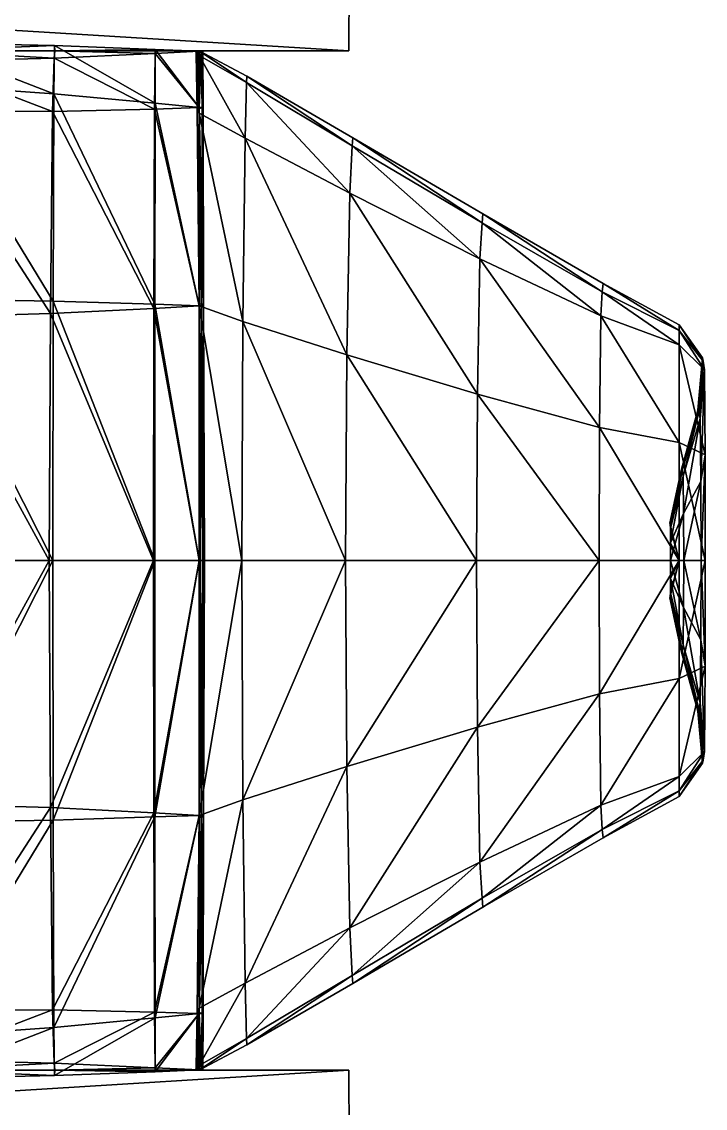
# Model space of a CAD drawing. Extents: x 0 to 32.6, y -11.9 to 11.9.
# Drawn here: x 18.094 to 20.991, y -2.321 to 2.284 of the extents above; entities that cross this region are included whole.
import ezdxf

# ---------------------------------------------------------------- set-up
doc = ezdxf.new("R2010")
doc.units = 0

msp = doc.modelspace()

# ---------------------------------------------------------------- linework, layer by layer
for points in [[(19.48, 2.16), (14.7302, 2.16, -0.4163), (14.8225, 2.448, -0.4083)], [(14.7302, 2.16, 0.4163), (19.48, 2.16), (14.8225, 2.448, 0.4083)], [(19.48, 2.16), (14.8225, 2.448, -0.4083), (19.4814, 2.448)], [(14.8225, 2.448, 0.4083), (19.48, 2.16), (19.4814, 2.448)], [(17.6678, 2.0178, 1.3955), (18.2301, 1.9788, 1.4907), (17.6721, 2.1945, 0.8128)], [(18.2301, 1.9788, 1.4907), (18.233, 2.1826, 1.0168), (17.6721, 2.1945, 0.8128)], [(17.6721, 2.1945, 0.8128), (18.233, 2.1826, 1.0168), (17.6744, 2.16, 0.1784)], [(18.233, 2.1826, 1.0168), (18.2345, 2.16, 0.4966), (17.6744, 2.16, 0.1784)], [(18.2301, 1.9788, 1.4907), (18.6594, 1.9386, 1.563), (18.233, 2.1826, 1.0168)], [(18.6594, 1.9386, 1.563), (18.6603, 2.1667, 1.1853), (18.233, 2.1826, 1.0168)], [(18.233, 2.1826, 1.0168), (18.6603, 2.1667, 1.1853), (18.2345, 2.16, 0.4966)], [(18.6603, 2.1667, 1.1853), (18.6609, 2.16, 0.7632), (18.2345, 2.16, 0.4966)], [(18.6594, 1.9386, 1.563), (18.8468, 1.9201, 1.5917), (18.6603, 2.1667, 1.1853)], [(18.8468, 1.9201, 1.5917), (18.8468, 2.1589, 1.2555), (18.6603, 2.1667, 1.1853)], [(18.6603, 2.1667, 1.1853), (18.8468, 2.1589, 1.2555), (18.6609, 2.16, 0.7632)], [(19.48, 2.16), (14.7302, 2.16), (14.7302, 2.16, -0.2082)], [(14.7302, 2.16), (19.48, 2.16), (14.7302, 2.16, 0.2082)], [(19.48, 2.16), (14.7302, 2.16, -0.2082), (14.7302, 2.16, -0.4163)], [(14.7302, 2.16, 0.2082), (19.48, 2.16), (14.7302, 2.16, 0.4163)], [(17.6744, 2.16, 0.1784), (18.232, 2.1299, -0.0018), (17.6708, 2.1155, -0.4233)], [(17.6708, 2.1155, -0.4233), (18.232, 2.1299, -0.0018), (18.2246, 1.904, -0.4227)], [(17.6744, 2.16, 0.1784), (18.2345, 2.16, 0.4966), (18.232, 2.1299, -0.0018)], [(18.232, 2.1299, -0.0018), (18.6576, 1.9137, -0.0116), (18.2246, 1.904, -0.4227)], [(18.2345, 2.16, 0.4966), (18.66, 2.1492, 0.3484), (18.232, 2.1299, -0.0018)], [(18.232, 2.1299, -0.0018), (18.66, 2.1492, 0.3484), (18.6576, 1.9137, -0.0116)], [(18.2345, 2.16, 0.4966), (18.6609, 2.16, 0.7632), (18.66, 2.1492, 0.3484)], [(18.66, 2.1492, 0.3484), (18.8468, 1.9201, 0.1583), (18.6576, 1.9137, -0.0116)], [(18.6609, 2.16, 0.7632), (18.8468, 2.1589, 0.4945), (18.66, 2.1492, 0.3484)], [(18.66, 2.1492, 0.3484), (18.8468, 2.1589, 0.4945), (18.8468, 1.9201, 0.1583)], [(18.6609, 2.16, 0.7632), (18.8468, 2.16, 0.875), (18.8468, 2.1589, 0.4945)], [(18.8468, 2.1589, 1.2555), (18.8468, 2.16, 0.875), (18.6609, 2.16, 0.7632)], [(18.8396, 2.16, 0.8623), (18.8323, 2.16, 0.8574), (18.8329, 2.1467, 0.5259)], [(18.8329, 2.1467, 1.1889), (18.8323, 2.16, 0.8574), (18.8396, 2.16, 0.8623)], [(18.8323, 2.16, 0.8574), (18.8468, 2.16, 0.8554), (18.8468, 2.1405, 0.5315)], [(18.8323, 2.16, 0.8574), (18.8468, 2.1405, 0.5315), (18.8329, 2.1467, 0.5259)], [(18.8329, 2.1467, 1.1889), (18.8468, 2.1405, 1.1792), (18.8323, 2.16, 0.8574)], [(18.8468, 2.1405, 1.1792), (18.8468, 2.16, 0.8554), (18.8323, 2.16, 0.8574)], [(18.8396, 2.16, 0.8623), (18.8329, 2.1467, 0.5259), (18.8402, 2.1518, 0.5165)], [(18.8402, 2.1518, 1.2081), (18.8329, 2.1467, 1.1889), (18.8396, 2.16, 0.8623)], [(18.8402, 2.1518, 0.5165), (18.8329, 2.1467, 0.5259), (18.838, 1.9088, 0.2571)], [(18.838, 1.9088, 1.4577), (18.8329, 2.1467, 1.1889), (18.8402, 2.1518, 1.2081)], [(18.8329, 2.1467, 0.5259), (18.8468, 2.1405, 0.5315), (18.8468, 1.8967, 0.2793)], [(18.8329, 2.1467, 0.5259), (18.8468, 1.8967, 0.2793), (18.838, 1.9088, 0.2571)], [(18.838, 1.9088, 1.4577), (18.8468, 1.8967, 1.4314), (18.8329, 2.1467, 1.1889)], [(18.8468, 1.8967, 1.4314), (18.8468, 2.1405, 1.1792), (18.8329, 2.1467, 1.1889)], [(18.8402, 2.1518, 0.5165), (18.838, 1.9088, 0.2571), (18.846, 1.9159, 0.2259)], [(18.846, 1.9159, 1.4987), (18.838, 1.9088, 1.4577), (18.8402, 2.1518, 1.2081)], [(18.8541, 2.16, 0.8681), (18.8396, 2.16, 0.8623), (18.8402, 2.1518, 0.5165)], [(18.8402, 2.1518, 1.2081), (18.8396, 2.16, 0.8623), (18.8541, 2.16, 0.8681)], [(18.8541, 2.16, 0.8681), (18.8402, 2.1518, 0.5165), (18.8545, 2.1556, 0.5062)], [(18.8545, 2.1556, 1.23), (18.8402, 2.1518, 1.2081), (18.8541, 2.16, 0.8681)], [(18.8545, 2.1556, 0.5062), (18.8402, 2.1518, 0.5165), (18.846, 1.9159, 0.2259)], [(18.846, 1.9159, 1.4987), (18.8402, 2.1518, 1.2081), (18.8545, 2.1556, 1.23)], [(18.8545, 2.1556, 0.5062), (18.846, 1.9159, 0.2259), (18.8584, 1.9192, 0.1937)], [(18.8584, 1.9192, 1.5425), (18.846, 1.9159, 1.4987), (18.8545, 2.1556, 1.23)], [(18.8468, 2.16, 0.875), (18.8614, 2.16, 0.873), (18.8615, 2.158, 0.4979)], [(18.8468, 2.16, 0.875), (18.8615, 2.158, 0.4979), (18.8468, 2.1589, 0.4945)], [(18.8468, 2.1589, 1.2555), (18.8615, 2.158, 1.248), (18.8468, 2.16, 0.875)], [(18.8615, 2.158, 1.248), (18.8614, 2.16, 0.873), (18.8468, 2.16, 0.875)], [(18.8468, 2.16, 0.8554), (19.0487, 2.0529, 0.9085), (19.0474, 2.0259, 0.6091)], [(18.8468, 2.16, 0.8554), (19.0474, 2.0259, 0.6091), (18.8468, 2.1405, 0.5315)], [(18.8468, 2.1405, 1.1792), (19.0474, 2.0259, 1.2078), (18.8468, 2.16, 0.8554)], [(19.0474, 2.0259, 1.2078), (19.0487, 2.0529, 0.9085), (18.8468, 2.16, 0.8554)], [(18.8468, 2.1589, 0.4945), (18.8615, 2.158, 0.4979), (18.8628, 1.9201, 0.1685)], [(18.8468, 2.1589, 0.4945), (18.8628, 1.9201, 0.1685), (18.8468, 1.9201, 0.1583)], [(18.8468, 1.9201, 1.5917), (18.8628, 1.9201, 1.5774), (18.8468, 2.1589, 1.2555)], [(18.8628, 1.9201, 1.5774), (18.8615, 2.158, 1.248), (18.8468, 2.1589, 1.2555)], [(18.8468, 2.1405, 0.5315), (19.0474, 2.0259, 0.6091), (19.041, 1.7906, 0.3861)], [(18.8468, 2.1405, 0.5315), (19.041, 1.7906, 0.3861), (18.8468, 1.8967, 0.2793)], [(18.8468, 1.8967, 1.4314), (19.041, 1.7906, 1.4308), (18.8468, 2.1405, 1.1792)], [(19.041, 1.7906, 1.4308), (19.0474, 2.0259, 1.2078), (18.8468, 2.1405, 1.1792)], [(18.8614, 2.16, 0.873), (18.8541, 2.16, 0.8681), (18.8545, 2.1556, 0.5062)], [(18.8545, 2.1556, 1.23), (18.8541, 2.16, 0.8681), (18.8614, 2.16, 0.873)], [(18.8614, 2.16, 0.873), (18.8545, 2.1556, 0.5062), (18.8615, 2.158, 0.4979)], [(18.8615, 2.158, 1.248), (18.8545, 2.1556, 1.23), (18.8614, 2.16, 0.873)], [(18.8615, 2.158, 0.4979), (18.8545, 2.1556, 0.5062), (18.8584, 1.9192, 0.1937)], [(18.8584, 1.9192, 1.5425), (18.8545, 2.1556, 1.23), (18.8615, 2.158, 1.248)], [(18.8615, 2.158, 0.4979), (18.8584, 1.9192, 0.1937), (18.8628, 1.9201, 0.1685)], [(18.8628, 1.9201, 1.5774), (18.8584, 1.9192, 1.5425), (18.8615, 2.158, 1.248)], [(17.6708, 2.1155, -0.4233), (18.2246, 1.904, -0.4227), (17.6597, 1.9056, -0.9265)], [(19.0487, 2.0529, 0.9085), (19.4945, 1.7582, 0.7916), (19.0474, 2.0259, 0.6091)], [(19.0474, 2.0259, 1.2078), (19.4945, 1.7582, 1.2784), (19.0487, 2.0529, 0.9085)], [(19.0487, 2.0529, 0.9085), (19.4973, 1.7923, 1.035), (19.4945, 1.7582, 0.7916)], [(19.4945, 1.7582, 1.2784), (19.4973, 1.7923, 1.035), (19.0487, 2.0529, 0.9085)], [(17.6642, 1.1102, 1.4874), (18.2277, 1.1002, 1.5593), (17.6678, 2.0178, 1.3955)], [(18.2277, 1.1002, 1.5593), (18.2301, 1.9788, 1.4907), (17.6678, 2.0178, 1.3955)], [(19.0474, 2.0259, 0.6091), (19.485, 1.5571, 0.6209), (19.041, 1.7906, 0.3861)], [(19.041, 1.7906, 1.4308), (19.485, 1.5571, 1.4492), (19.0474, 2.0259, 1.2078)], [(19.0474, 2.0259, 0.6091), (19.4945, 1.7582, 0.7916), (19.485, 1.5571, 0.6209)], [(19.485, 1.5571, 1.4492), (19.4945, 1.7582, 1.2784), (19.0474, 2.0259, 1.2078)], [(18.2277, 1.1002, 1.5593), (18.6586, 1.0867, 1.6074), (18.2301, 1.9788, 1.4907)], [(18.6586, 1.0867, 1.6074), (18.6594, 1.9386, 1.563), (18.2301, 1.9788, 1.4907)], [(18.6586, 1.0867, 1.6074), (18.8468, 1.08, 1.625), (18.6594, 1.9386, 1.563)], [(18.8468, 1.08, 1.625), (18.8468, 1.9201, 1.5917), (18.6594, 1.9386, 1.563)], [(17.6597, 1.9056, -0.9265), (18.2156, 1.0469, -0.4376), (17.6462, 1.0304, -0.9379)], [(17.6597, 1.9056, -0.9265), (18.2246, 1.904, -0.4227), (18.2156, 1.0469, -0.4376)], [(18.2246, 1.904, -0.4227), (18.6546, 1.069, -0.0382), (18.2156, 1.0469, -0.4376)], [(18.2246, 1.904, -0.4227), (18.6576, 1.9137, -0.0116), (18.6546, 1.069, -0.0382)], [(18.6576, 1.9137, -0.0116), (18.8468, 1.08, 0.125), (18.6546, 1.069, -0.0382)], [(18.6576, 1.9137, -0.0116), (18.8468, 1.9201, 0.1583), (18.8468, 1.08, 0.125)], [(18.846, 1.9159, 0.2259), (18.838, 1.9088, 0.2571), (18.847, 1.0872, 0.2245)], [(18.847, 1.0872, 1.4904), (18.838, 1.9088, 1.4577), (18.846, 1.9159, 1.4987)], [(18.838, 1.9088, 0.2571), (18.8468, 1.8967, 0.2793), (18.8468, 1.08, 0.2554)], [(18.838, 1.9088, 0.2571), (18.8468, 1.08, 0.2554), (18.847, 1.0872, 0.2245)], [(18.847, 1.0872, 1.4904), (18.8468, 1.08, 1.4554), (18.838, 1.9088, 1.4577)], [(18.8468, 1.08, 1.4554), (18.8468, 1.8967, 1.4314), (18.838, 1.9088, 1.4577)], [(18.8584, 1.9192, 0.1937), (18.846, 1.9159, 0.2259), (18.8561, 1.0881, 0.19)], [(18.8561, 1.0881, 1.5346), (18.846, 1.9159, 1.4987), (18.8584, 1.9192, 1.5425)], [(18.846, 1.9159, 0.2259), (18.847, 1.0872, 0.2245), (18.8561, 1.0881, 0.19)], [(18.8561, 1.0881, 1.5346), (18.847, 1.0872, 1.4904), (18.846, 1.9159, 1.4987)], [(18.8468, 1.9201, 0.1583), (18.8628, 1.9201, 0.1685), (18.865, 1.0818, 0.1342)], [(18.8468, 1.9201, 0.1583), (18.865, 1.0818, 0.1342), (18.8468, 1.08, 0.125)], [(18.8468, 1.08, 1.625), (18.865, 1.0818, 1.6117), (18.8468, 1.9201, 1.5917)], [(18.865, 1.0818, 1.6117), (18.8628, 1.9201, 1.5774), (18.8468, 1.9201, 1.5917)], [(18.8468, 1.8967, 0.2793), (19.041, 1.7906, 0.3861), (19.0313, 1.014, 0.3741)], [(18.8468, 1.8967, 0.2793), (19.0313, 1.014, 0.3741), (18.8468, 1.08, 0.2554)], [(18.8468, 1.08, 1.4554), (19.0313, 1.014, 1.4428), (18.8468, 1.8967, 1.4314)], [(19.0313, 1.014, 1.4428), (19.041, 1.7906, 1.4308), (18.8468, 1.8967, 1.4314)], [(18.8584, 1.9192, 0.1937), (18.8561, 1.0881, 0.19), (18.8651, 1.0854, 0.1579)], [(18.8651, 1.0854, 1.5783), (18.8561, 1.0881, 1.5346), (18.8584, 1.9192, 1.5425)], [(18.8628, 1.9201, 0.1685), (18.8584, 1.9192, 0.1937), (18.8651, 1.0854, 0.1579)], [(18.8651, 1.0854, 1.5783), (18.8584, 1.9192, 1.5425), (18.8628, 1.9201, 1.5774)], [(18.8628, 1.9201, 0.1685), (18.8651, 1.0854, 0.1579), (18.865, 1.0818, 0.1342)], [(18.865, 1.0818, 1.6117), (18.8651, 1.0854, 1.5783), (18.8628, 1.9201, 1.5774)], [(19.041, 1.7906, 0.3861), (19.4726, 0.8724, 0.6194), (19.0313, 1.014, 0.3741)], [(19.0313, 1.014, 1.4428), (19.4726, 0.8724, 1.4506), (19.041, 1.7906, 1.4308)], [(19.041, 1.7906, 0.3861), (19.485, 1.5571, 0.6209), (19.4726, 0.8724, 0.6194)], [(19.4726, 0.8724, 1.4506), (19.485, 1.5571, 1.4492), (19.041, 1.7906, 1.4308)], [(19.4945, 1.7582, 0.7916), (20.0352, 1.2786, 0.9011), (19.485, 1.5571, 0.6209)], [(19.485, 1.5571, 1.4492), (20.0352, 1.2786, 1.4711), (19.4945, 1.7582, 1.2784)], [(19.4973, 1.7923, 1.035), (20.0447, 1.4313, 1.0122), (19.4945, 1.7582, 0.7916)], [(19.4945, 1.7582, 1.2784), (20.0447, 1.4313, 1.36), (19.4973, 1.7923, 1.035)], [(19.4945, 1.7582, 0.7916), (20.0447, 1.4313, 1.0122), (20.0352, 1.2786, 0.9011)], [(20.0352, 1.2786, 1.4711), (20.0447, 1.4313, 1.36), (19.4945, 1.7582, 1.2784)], [(19.4973, 1.7923, 1.035), (20.0483, 1.4692, 1.1861), (20.0447, 1.4313, 1.0122)], [(20.0447, 1.4313, 1.36), (20.0483, 1.4692, 1.1861), (19.4973, 1.7923, 1.035)], [(19.485, 1.5571, 0.6209), (20.025, 0.7057, 0.9064), (19.4726, 0.8724, 0.6194)], [(19.4726, 0.8724, 1.4506), (20.025, 0.7057, 1.4658), (19.485, 1.5571, 1.4492)], [(19.485, 1.5571, 0.6209), (20.0352, 1.2786, 0.9011), (20.025, 0.7057, 0.9064)], [(20.025, 0.7057, 1.4658), (20.0352, 1.2786, 1.4711), (19.485, 1.5571, 1.4492)], [(20.0447, 1.4313, 1.0122), (20.548, 1.0371, 1.144), (20.0352, 1.2786, 0.9011)], [(20.0352, 1.2786, 1.4711), (20.548, 1.0371, 1.4814), (20.0447, 1.4313, 1.36)], [(20.0483, 1.4692, 1.1861), (20.5544, 1.1391, 1.204), (20.0447, 1.4313, 1.0122)], [(20.0447, 1.4313, 1.36), (20.5544, 1.1391, 1.4213), (20.0483, 1.4692, 1.1861)], [(20.0447, 1.4313, 1.0122), (20.5544, 1.1391, 1.204), (20.548, 1.0371, 1.144)], [(20.548, 1.0371, 1.4814), (20.5544, 1.1391, 1.4213), (20.0447, 1.4313, 1.36)], [(20.0483, 1.4692, 1.1861), (20.5574, 1.1747, 1.3127), (20.5544, 1.1391, 1.204)], [(20.5544, 1.1391, 1.4213), (20.5574, 1.1747, 1.3127), (20.0483, 1.4692, 1.1861)], [(20.0352, 1.2786, 0.9011), (20.5427, 0.5647, 1.1502), (20.025, 0.7057, 0.9064)], [(20.025, 0.7057, 1.4658), (20.5427, 0.5647, 1.4752), (20.0352, 1.2786, 1.4711)], [(20.0352, 1.2786, 0.9011), (20.548, 1.0371, 1.144), (20.5427, 0.5647, 1.1502)], [(20.5427, 0.5647, 1.4752), (20.548, 1.0371, 1.4814), (20.0352, 1.2786, 1.4711)], [(20.5574, 1.1747, 1.3127), (20.88, 0.9755, 1.3002), (20.5544, 1.1391, 1.204)], [(20.5544, 1.1391, 1.4213), (20.88, 0.9755, 1.4314), (20.5574, 1.1747, 1.3127)], [(20.5574, 1.1747, 1.3127), (20.88, 1, 1.3658), (20.88, 0.9755, 1.3002)], [(20.88, 0.9755, 1.4314), (20.88, 1, 1.3658), (20.5574, 1.1747, 1.3127)], [(17.6629, 0, 1.4983), (18.2268, 0, 1.5665), (17.6642, 1.1102, 1.4874)], [(18.2268, 0, 1.5665), (18.2277, 1.1002, 1.5593), (17.6642, 1.1102, 1.4874)], [(20.5544, 1.1391, 1.204), (20.88, 0.9148, 1.2668), (20.548, 1.0371, 1.144)], [(20.548, 1.0371, 1.4814), (20.88, 0.9148, 1.4647), (20.5544, 1.1391, 1.4213)], [(20.5544, 1.1391, 1.204), (20.88, 0.9755, 1.3002), (20.88, 0.9148, 1.2668)], [(20.88, 0.9148, 1.4647), (20.88, 0.9755, 1.4314), (20.5544, 1.1391, 1.4213)], [(18.2156, 1.0469, -0.4376), (18.6546, 1.069, -0.0382), (18.6531, 0, -0.033)], [(18.2268, 0, 1.5665), (18.6583, 0, 1.6098), (18.2277, 1.1002, 1.5593)], [(18.6583, 0, 1.6098), (18.6586, 1.0867, 1.6074), (18.2277, 1.1002, 1.5593)], [(18.6546, 1.069, -0.0382), (18.8468, 0, 0.125), (18.6531, 0, -0.033)], [(18.6546, 1.069, -0.0382), (18.8468, 1.08, 0.125), (18.8468, 0, 0.125)], [(18.6583, 0, 1.6098), (18.8468, 0, 1.625), (18.6586, 1.0867, 1.6074)], [(18.8468, 0, 1.625), (18.8468, 1.08, 1.625), (18.6586, 1.0867, 1.6074)], [(18.847, 1.0872, 0.2245), (18.8468, 1.08, 0.2554), (18.8468, 0, 0.2554)], [(18.847, 1.0872, 0.2245), (18.8468, 0, 0.2554), (18.8517, 0, 0.2224)], [(18.8517, 0, 1.4924), (18.8468, 0, 1.4554), (18.847, 1.0872, 1.4904)], [(18.8468, 0, 1.4554), (18.8468, 1.08, 1.4554), (18.847, 1.0872, 1.4904)], [(18.8468, 1.08, 0.125), (18.865, 1.0818, 0.1342), (18.8662, 0, 0.1337)], [(18.8662, 0, 1.6122), (18.865, 1.0818, 1.6117), (18.8468, 1.08, 1.625)], [(18.8468, 1.08, 0.125), (18.8662, 0, 0.1337), (18.8468, 0, 0.125)], [(18.8468, 0, 1.625), (18.8662, 0, 1.6122), (18.8468, 1.08, 1.625)], [(18.8468, 1.08, 0.2554), (19.0313, 1.014, 0.3741), (19.0264, 0, 0.3776)], [(18.8468, 1.08, 0.2554), (19.0264, 0, 0.3776), (18.8468, 0, 0.2554)], [(18.8468, 0, 1.4554), (19.0264, 0, 1.4393), (18.8468, 1.08, 1.4554)], [(19.0264, 0, 1.4393), (19.0313, 1.014, 1.4428), (18.8468, 1.08, 1.4554)], [(18.8561, 1.0881, 0.19), (18.847, 1.0872, 0.2245), (18.8517, 0, 0.2224)], [(18.8517, 0, 1.4924), (18.847, 1.0872, 1.4904), (18.8561, 1.0881, 1.5346)], [(18.8561, 1.0881, 0.19), (18.8517, 0, 0.2224), (18.8614, 0, 0.1877)], [(18.8614, 0, 1.5369), (18.8517, 0, 1.4924), (18.8561, 1.0881, 1.5346)], [(18.8651, 1.0854, 0.1579), (18.8561, 1.0881, 0.19), (18.8614, 0, 0.1877)], [(18.8614, 0, 1.5369), (18.8561, 1.0881, 1.5346), (18.8651, 1.0854, 1.5783)], [(18.8651, 1.0854, 0.1579), (18.8614, 0, 0.1877), (18.8686, 0, 0.1564)], [(18.8686, 0, 1.5798), (18.8614, 0, 1.5369), (18.8651, 1.0854, 1.5783)], [(18.865, 1.0818, 0.1342), (18.8651, 1.0854, 0.1579), (18.8686, 0, 0.1564)], [(18.8686, 0, 1.5798), (18.8651, 1.0854, 1.5783), (18.865, 1.0818, 1.6117)], [(18.865, 1.0818, 0.1342), (18.8686, 0, 0.1564), (18.8662, 0, 0.1337)], [(18.8662, 0, 1.6122), (18.8686, 0, 1.5798), (18.865, 1.0818, 1.6117)], [(17.6462, 1.0304, -0.9379), (18.2112, 0, -0.422), (17.6396, 0, -0.9145)], [(17.6462, 1.0304, -0.9379), (18.2156, 1.0469, -0.4376), (18.2112, 0, -0.422)], [(18.2156, 1.0469, -0.4376), (18.6531, 0, -0.033), (18.2112, 0, -0.422)], [(19.0313, 1.014, 0.3741), (19.4667, 0, 0.6263), (19.0264, 0, 0.3776)], [(19.0264, 0, 1.4393), (19.4667, 0, 1.4438), (19.0313, 1.014, 1.4428)], [(19.0313, 1.014, 0.3741), (19.4726, 0.8724, 0.6194), (19.4667, 0, 0.6263)], [(19.4667, 0, 1.4438), (19.4726, 0.8724, 1.4506), (19.0313, 1.014, 1.4428)], [(20.548, 1.0371, 1.144), (20.88, 0.5, 1.2658), (20.5427, 0.5647, 1.1502)], [(20.5427, 0.5647, 1.4752), (20.88, 0.5, 1.4658), (20.548, 1.0371, 1.4814)], [(20.548, 1.0371, 1.144), (20.88, 0.9148, 1.2668), (20.88, 0.5, 1.2658)], [(20.88, 0.5, 1.4658), (20.88, 0.9148, 1.4647), (20.548, 1.0371, 1.4814)], [(20.88, 1, 1.3658), (20.979, 0.8589, 1.3658), (20.9819, 0.8459, 1.3174)], [(20.88, 1, 1.3658), (20.9819, 0.8459, 1.3174), (20.88, 0.9755, 1.3002)], [(20.88, 0.9755, 1.4314), (20.9819, 0.8459, 1.4141), (20.88, 1, 1.3658)], [(20.9819, 0.8459, 1.4141), (20.979, 0.8589, 1.3658), (20.88, 1, 1.3658)], [(20.88, 0.9755, 1.3002), (20.9819, 0.8459, 1.3174), (20.987, 0.8087, 1.2881)], [(20.88, 0.9755, 1.3002), (20.987, 0.8087, 1.2881), (20.88, 0.9148, 1.2668)], [(20.88, 0.9148, 1.4647), (20.987, 0.8087, 1.4435), (20.88, 0.9755, 1.4314)], [(20.987, 0.8087, 1.4435), (20.9819, 0.8459, 1.4141), (20.88, 0.9755, 1.4314)], [(20.88, 0.9148, 1.2668), (20.987, 0.8087, 1.2881), (20.99, 0.4481, 1.2755)], [(20.88, 0.9148, 1.2668), (20.99, 0.4481, 1.2755), (20.88, 0.5, 1.2658)], [(20.88, 0.5, 1.4658), (20.99, 0.4481, 1.456), (20.88, 0.9148, 1.4647)], [(20.99, 0.4481, 1.456), (20.987, 0.8087, 1.4435), (20.88, 0.9148, 1.4647)], [(19.4726, 0.8724, 0.6194), (20.0207, 0, 0.9148), (19.4667, 0, 0.6263)], [(19.4667, 0, 1.4438), (20.0207, 0, 1.4574), (19.4726, 0.8724, 1.4506)], [(19.4726, 0.8724, 0.6194), (20.025, 0.7057, 0.9064), (20.0207, 0, 0.9148)], [(20.0207, 0, 1.4574), (20.025, 0.7057, 1.4658), (19.4726, 0.8724, 1.4506)], [(20.979, 0.8589, 1.3658), (20.9596, 0.6381, 1.3658), (20.9628, 0.6296, 1.3233)], [(20.9628, 0.6296, 1.4082), (20.9596, 0.6381, 1.3658), (20.979, 0.8589, 1.3658)], [(20.979, 0.8589, 1.3658), (20.9628, 0.6296, 1.3233), (20.9819, 0.8459, 1.3174)], [(20.9819, 0.8459, 1.4141), (20.9628, 0.6296, 1.4082), (20.979, 0.8589, 1.3658)], [(20.9819, 0.8459, 1.3174), (20.9628, 0.6296, 1.3233), (20.9685, 0.6024, 1.2921)], [(20.9685, 0.6024, 1.4394), (20.9628, 0.6296, 1.4082), (20.9819, 0.8459, 1.4141)], [(20.9819, 0.8459, 1.3174), (20.9685, 0.6024, 1.2921), (20.987, 0.8087, 1.2881)], [(20.987, 0.8087, 1.4435), (20.9685, 0.6024, 1.4394), (20.9819, 0.8459, 1.4141)], [(20.987, 0.8087, 1.2881), (20.9685, 0.6024, 1.2921), (20.972, 0.3358, 1.2711)], [(20.972, 0.3358, 1.4604), (20.9685, 0.6024, 1.4394), (20.987, 0.8087, 1.4435)], [(20.987, 0.8087, 1.2881), (20.972, 0.3358, 1.2711), (20.99, 0.4481, 1.2755)], [(20.99, 0.4481, 1.456), (20.972, 0.3358, 1.4604), (20.987, 0.8087, 1.4435)], [(20.025, 0.7057, 0.9064), (20.5408, 0, 1.1568), (20.0207, 0, 0.9148)], [(20.0207, 0, 1.4574), (20.5408, 0, 1.4686), (20.025, 0.7057, 1.4658)], [(20.025, 0.7057, 0.9064), (20.5427, 0.5647, 1.1502), (20.5408, 0, 1.1568)], [(20.5408, 0, 1.4686), (20.5427, 0.5647, 1.4752), (20.025, 0.7057, 1.4658)], [(20.9596, 0.6381, 1.3658), (20.8906, 0.3878, 1.3658), (20.8928, 0.3805, 1.3271)], [(20.8928, 0.3805, 1.4044), (20.8906, 0.3878, 1.3658), (20.9596, 0.6381, 1.3658)], [(20.9596, 0.6381, 1.3658), (20.8928, 0.3805, 1.3271), (20.9628, 0.6296, 1.3233)], [(20.9628, 0.6296, 1.4082), (20.8928, 0.3805, 1.4044), (20.9596, 0.6381, 1.3658)], [(20.9628, 0.6296, 1.3233), (20.8928, 0.3805, 1.3271), (20.8966, 0.3576, 1.2954)], [(20.8966, 0.3576, 1.4361), (20.8928, 0.3805, 1.4044), (20.9628, 0.6296, 1.4082)], [(20.9628, 0.6296, 1.3233), (20.8966, 0.3576, 1.2954), (20.9685, 0.6024, 1.2921)], [(20.9685, 0.6024, 1.4394), (20.8966, 0.3576, 1.4361), (20.9628, 0.6296, 1.4082)], [(20.9685, 0.6024, 1.2921), (20.8966, 0.3576, 1.2954), (20.8989, 0.1994, 1.2719)], [(20.8989, 0.1994, 1.4596), (20.8966, 0.3576, 1.4361), (20.9685, 0.6024, 1.4394)], [(20.9685, 0.6024, 1.2921), (20.8989, 0.1994, 1.2719), (20.972, 0.3358, 1.2711)], [(20.972, 0.3358, 1.4604), (20.8989, 0.1994, 1.4596), (20.9685, 0.6024, 1.4394)], [(20.5427, 0.5647, 1.1502), (20.88, 0, 1.2658), (20.5408, 0, 1.1568)], [(20.5408, 0, 1.4686), (20.88, 0, 1.4658), (20.5427, 0.5647, 1.4752)], [(20.5427, 0.5647, 1.1502), (20.88, 0.5, 1.2658), (20.88, 0, 1.2658)], [(20.88, 0, 1.4658), (20.88, 0.5, 1.4658), (20.5427, 0.5647, 1.4752)], [(20.88, 0.5, 1.2658), (20.99, 0.4481, 1.2755), (20.9907, 0, 1.2679)], [(20.88, 0.5, 1.2658), (20.9907, 0, 1.2679), (20.88, 0, 1.2658)], [(20.88, 0, 1.4658), (20.9907, 0, 1.4636), (20.88, 0.5, 1.4658)], [(20.9907, 0, 1.4636), (20.99, 0.4481, 1.456), (20.88, 0.5, 1.4658)], [(20.99, 0.4481, 1.2755), (20.972, 0.3358, 1.2711), (20.9728, 0, 1.2599)], [(20.9728, 0, 1.4716), (20.972, 0.3358, 1.4604), (20.99, 0.4481, 1.456)], [(20.99, 0.4481, 1.2755), (20.9728, 0, 1.2599), (20.9907, 0, 1.2679)], [(20.9907, 0, 1.4636), (20.9728, 0, 1.4716), (20.99, 0.4481, 1.456)], [(20.8906, 0.3878, 1.3658), (20.8411, 0.1584, 1.3658), (20.8418, 0.1526, 1.3382)], [(20.8418, 0.1526, 1.3933), (20.8411, 0.1584, 1.3658), (20.8906, 0.3878, 1.3658)], [(20.8906, 0.3878, 1.3658), (20.8418, 0.1526, 1.3382), (20.8928, 0.3805, 1.3271)], [(20.8928, 0.3805, 1.4044), (20.8418, 0.1526, 1.3933), (20.8906, 0.3878, 1.3658)], [(20.8928, 0.3805, 1.3271), (20.8418, 0.1526, 1.3382), (20.8431, 0.1362, 1.3145)], [(20.8431, 0.1362, 1.4171), (20.8418, 0.1526, 1.3933), (20.8928, 0.3805, 1.4044)], [(20.8928, 0.3805, 1.3271), (20.8431, 0.1362, 1.3145), (20.8966, 0.3576, 1.2954)], [(20.8966, 0.3576, 1.4361), (20.8431, 0.1362, 1.4171), (20.8928, 0.3805, 1.4044)], [(20.8966, 0.3576, 1.2954), (20.8431, 0.1362, 1.3145), (20.8439, 0.0754, 1.297)], [(20.8439, 0.0754, 1.4345), (20.8431, 0.1362, 1.4171), (20.8966, 0.3576, 1.4361)], [(20.8966, 0.3576, 1.2954), (20.8439, 0.0754, 1.297), (20.8989, 0.1994, 1.2719)], [(20.8989, 0.1994, 1.4596), (20.8439, 0.0754, 1.4345), (20.8966, 0.3576, 1.4361)], [(20.972, 0.3358, 1.2711), (20.8989, 0.1994, 1.2719), (20.8994, 0, 1.2607)], [(20.8994, 0, 1.4708), (20.8989, 0.1994, 1.4596), (20.972, 0.3358, 1.4604)], [(20.972, 0.3358, 1.2711), (20.8994, 0, 1.2607), (20.9728, 0, 1.2599)], [(20.9728, 0, 1.4716), (20.8994, 0, 1.4708), (20.972, 0.3358, 1.4604)], [(20.8989, 0.1994, 1.2719), (20.8439, 0.0754, 1.297), (20.844, 0, 1.2897)], [(20.844, 0, 1.4419), (20.8439, 0.0754, 1.4345), (20.8989, 0.1994, 1.4596)], [(20.8989, 0.1994, 1.2719), (20.844, 0, 1.2897), (20.8994, 0, 1.2607)], [(20.8994, 0, 1.4708), (20.844, 0, 1.4419), (20.8989, 0.1994, 1.4596)], [(20.8411, 0.1584, 1.3658), (20.88, 0, 1.3658), (20.8418, 0.1526, 1.3382)], [(20.8418, 0.1526, 1.3933), (20.88, 0, 1.3658), (20.8411, 0.1584, 1.3658)], [(20.8418, 0.1526, 1.3382), (20.88, 0, 1.3658), (20.8431, 0.1362, 1.3145)], [(20.8431, 0.1362, 1.4171), (20.88, 0, 1.3658), (20.8418, 0.1526, 1.3933)], [(20.8431, 0.1362, 1.3145), (20.88, 0, 1.3658), (20.8439, 0.0754, 1.297)], [(20.8439, 0.0754, 1.4345), (20.88, 0, 1.3658), (20.8431, 0.1362, 1.4171)], [(20.8439, 0.0754, 1.297), (20.88, 0, 1.3658), (20.844, 0, 1.2897)], [(20.844, 0, 1.4419), (20.88, 0, 1.3658), (20.8439, 0.0754, 1.4345)], [(18.6531, 0, -0.033), (18.8468, 0, 0.125), (18.6546, -1.069, -0.0382)], [(18.8468, 0, 0.125), (18.8468, -1.08, 0.125), (18.6546, -1.069, -0.0382)], [(18.6586, -1.0867, 1.6074), (18.8468, 0, 1.625), (18.6583, 0, 1.6098)], [(18.6586, -1.0867, 1.6074), (18.8468, -1.08, 1.625), (18.8468, 0, 1.625)], [(18.8468, 0, 0.125), (18.8662, 0, 0.1337), (18.8468, -1.08, 0.125)], [(18.8662, 0, 0.1337), (18.865, -1.0818, 0.1342), (18.8468, -1.08, 0.125)], [(18.8468, -1.08, 1.625), (18.8662, 0, 1.6122), (18.8468, 0, 1.625)], [(18.8517, 0, 0.2224), (18.8468, 0, 0.2554), (18.847, -1.0872, 0.2245)], [(18.8468, 0, 0.2554), (18.8468, -1.08, 0.2554), (18.847, -1.0872, 0.2245)], [(18.847, -1.0872, 1.4904), (18.8468, -1.08, 1.4554), (18.8468, 0, 1.4554)], [(18.847, -1.0872, 1.4904), (18.8468, 0, 1.4554), (18.8517, 0, 1.4924)], [(18.8468, 0, 0.2554), (19.0264, 0, 0.3776), (18.8468, -1.08, 0.2554)], [(18.8468, -1.08, 1.4554), (19.0313, -1.014, 1.4428), (19.0264, 0, 1.4393)], [(18.8468, -1.08, 1.4554), (19.0264, 0, 1.4393), (18.8468, 0, 1.4554)], [(18.8517, 0, 0.2224), (18.847, -1.0872, 0.2245), (18.8561, -1.0881, 0.19)], [(18.8614, 0, 0.1877), (18.8517, 0, 0.2224), (18.8561, -1.0881, 0.19)], [(18.8614, 0, 0.1877), (18.8561, -1.0881, 0.19), (18.8651, -1.0854, 0.1579)], [(18.8686, 0, 0.1564), (18.8614, 0, 0.1877), (18.8651, -1.0854, 0.1579)], [(18.8662, 0, 0.1337), (18.8686, 0, 0.1564), (18.865, -1.0818, 0.1342)], [(18.8686, 0, 0.1564), (18.8651, -1.0854, 0.1579), (18.865, -1.0818, 0.1342)], [(19.0313, -1.014, 1.4428), (19.4667, 0, 1.4438), (19.0264, 0, 1.4393)], [(19.0313, -1.014, 1.4428), (19.4726, -0.8724, 1.4506), (19.4667, 0, 1.4438)], [(19.4726, -0.8724, 1.4506), (20.0207, 0, 1.4574), (19.4667, 0, 1.4438)], [(19.4726, -0.8724, 1.4506), (20.025, -0.7057, 1.4658), (20.0207, 0, 1.4574)], [(20.0207, 0, 0.9148), (20.5408, 0, 1.1568), (20.025, -0.7057, 0.9064)], [(20.025, -0.7057, 1.4658), (20.5408, 0, 1.4686), (20.0207, 0, 1.4574)], [(20.5408, 0, 1.1568), (20.5427, -0.5647, 1.1502), (20.025, -0.7057, 0.9064)], [(20.5408, 0, 1.1568), (20.88, 0, 1.2658), (20.5427, -0.5647, 1.1502)], [(20.5427, -0.5647, 1.4752), (20.88, 0, 1.4658), (20.5408, 0, 1.4686)], [(20.88, 0, 1.2658), (20.88, -0.5, 1.2658), (20.5427, -0.5647, 1.1502)], [(20.5427, -0.5647, 1.4752), (20.88, -0.5, 1.4658), (20.88, 0, 1.4658)], [(20.8418, -0.1526, 1.3382), (20.88, 0, 1.3658), (20.8411, -0.1584, 1.3658)], [(20.8411, -0.1584, 1.3658), (20.88, 0, 1.3658), (20.8418, -0.1526, 1.3933)], [(20.8431, -0.1362, 1.3145), (20.88, 0, 1.3658), (20.8418, -0.1526, 1.3382)], [(20.8418, -0.1526, 1.3933), (20.88, 0, 1.3658), (20.8431, -0.1362, 1.4171)], [(20.8439, -0.0754, 1.297), (20.88, 0, 1.3658), (20.8431, -0.1362, 1.3145)], [(20.8431, -0.1362, 1.4171), (20.88, 0, 1.3658), (20.8439, -0.0754, 1.4345)], [(20.844, 0, 1.2897), (20.88, 0, 1.3658), (20.8439, -0.0754, 1.297)], [(20.8439, -0.0754, 1.4345), (20.88, 0, 1.3658), (20.844, 0, 1.4419)], [(20.88, 0, 1.2658), (20.9907, 0, 1.2679), (20.88, -0.5, 1.2658)], [(20.88, -0.5, 1.4658), (20.9907, 0, 1.4636), (20.88, 0, 1.4658)], [(17.6396, 0, -0.9145), (18.2112, 0, -0.422), (17.6462, -1.0304, -0.9379)], [(18.2112, 0, -0.422), (18.2156, -1.0469, -0.4376), (17.6462, -1.0304, -0.9379)], [(17.6642, -1.1102, 1.4874), (18.2268, 0, 1.5665), (17.6629, 0, 1.4983)], [(17.6642, -1.1102, 1.4874), (18.2277, -1.1002, 1.5593), (18.2268, 0, 1.5665)], [(18.2112, 0, -0.422), (18.6531, 0, -0.033), (18.2156, -1.0469, -0.4376)], [(18.6531, 0, -0.033), (18.6546, -1.069, -0.0382), (18.2156, -1.0469, -0.4376)], [(18.2277, -1.1002, 1.5593), (18.6583, 0, 1.6098), (18.2268, 0, 1.5665)], [(18.2277, -1.1002, 1.5593), (18.6586, -1.0867, 1.6074), (18.6583, 0, 1.6098)], [(18.8468, -1.08, 1.625), (18.865, -1.0818, 1.6117), (18.8662, 0, 1.6122)], [(19.0264, 0, 0.3776), (19.0313, -1.014, 0.3741), (18.8468, -1.08, 0.2554)], [(18.8561, -1.0881, 1.5346), (18.847, -1.0872, 1.4904), (18.8517, 0, 1.4924)], [(18.8561, -1.0881, 1.5346), (18.8517, 0, 1.4924), (18.8614, 0, 1.5369)], [(18.8651, -1.0854, 1.5783), (18.8561, -1.0881, 1.5346), (18.8614, 0, 1.5369)], [(18.8651, -1.0854, 1.5783), (18.8614, 0, 1.5369), (18.8686, 0, 1.5798)], [(18.865, -1.0818, 1.6117), (18.8651, -1.0854, 1.5783), (18.8686, 0, 1.5798)], [(18.865, -1.0818, 1.6117), (18.8686, 0, 1.5798), (18.8662, 0, 1.6122)], [(19.0264, 0, 0.3776), (19.4667, 0, 0.6263), (19.0313, -1.014, 0.3741)], [(19.4667, 0, 0.6263), (19.4726, -0.8724, 0.6194), (19.0313, -1.014, 0.3741)], [(19.4667, 0, 0.6263), (20.0207, 0, 0.9148), (19.4726, -0.8724, 0.6194)], [(20.0207, 0, 0.9148), (20.025, -0.7057, 0.9064), (19.4726, -0.8724, 0.6194)], [(20.025, -0.7057, 1.4658), (20.5427, -0.5647, 1.4752), (20.5408, 0, 1.4686)], [(20.844, 0, 1.2897), (20.8439, -0.0754, 1.297), (20.8989, -0.1994, 1.2719)], [(20.8989, -0.1994, 1.4596), (20.8439, -0.0754, 1.4345), (20.844, 0, 1.4419)], [(20.8994, 0, 1.2607), (20.844, 0, 1.2897), (20.8989, -0.1994, 1.2719)], [(20.8989, -0.1994, 1.4596), (20.844, 0, 1.4419), (20.8994, 0, 1.4708)], [(20.9907, 0, 1.2679), (20.99, -0.4481, 1.2755), (20.88, -0.5, 1.2658)], [(20.88, -0.5, 1.4658), (20.99, -0.4481, 1.456), (20.9907, 0, 1.4636)], [(20.8994, 0, 1.2607), (20.8989, -0.1994, 1.2719), (20.972, -0.3358, 1.2711)], [(20.972, -0.3358, 1.4604), (20.8989, -0.1994, 1.4596), (20.8994, 0, 1.4708)], [(20.9728, 0, 1.2599), (20.8994, 0, 1.2607), (20.972, -0.3358, 1.2711)], [(20.972, -0.3358, 1.4604), (20.8994, 0, 1.4708), (20.9728, 0, 1.4716)], [(20.9728, 0, 1.2599), (20.972, -0.3358, 1.2711), (20.99, -0.4481, 1.2755)], [(20.99, -0.4481, 1.456), (20.972, -0.3358, 1.4604), (20.9728, 0, 1.4716)], [(20.9907, 0, 1.2679), (20.9728, 0, 1.2599), (20.99, -0.4481, 1.2755)], [(20.99, -0.4481, 1.456), (20.9728, 0, 1.4716), (20.9907, 0, 1.4636)], [(20.8439, -0.0754, 1.297), (20.8431, -0.1362, 1.3145), (20.8966, -0.3576, 1.2954)], [(20.8966, -0.3576, 1.4361), (20.8431, -0.1362, 1.4171), (20.8439, -0.0754, 1.4345)], [(20.8989, -0.1994, 1.2719), (20.8439, -0.0754, 1.297), (20.8966, -0.3576, 1.2954)], [(20.8966, -0.3576, 1.4361), (20.8439, -0.0754, 1.4345), (20.8989, -0.1994, 1.4596)], [(20.8431, -0.1362, 1.3145), (20.8418, -0.1526, 1.3382), (20.8928, -0.3805, 1.3271)], [(20.8928, -0.3805, 1.4044), (20.8418, -0.1526, 1.3933), (20.8431, -0.1362, 1.4171)], [(20.8966, -0.3576, 1.2954), (20.8431, -0.1362, 1.3145), (20.8928, -0.3805, 1.3271)], [(20.8928, -0.3805, 1.4044), (20.8431, -0.1362, 1.4171), (20.8966, -0.3576, 1.4361)], [(20.8418, -0.1526, 1.3382), (20.8411, -0.1584, 1.3658), (20.8906, -0.3878, 1.3658)], [(20.8906, -0.3878, 1.3658), (20.8411, -0.1584, 1.3658), (20.8418, -0.1526, 1.3933)], [(20.8928, -0.3805, 1.3271), (20.8418, -0.1526, 1.3382), (20.8906, -0.3878, 1.3658)], [(20.8906, -0.3878, 1.3658), (20.8418, -0.1526, 1.3933), (20.8928, -0.3805, 1.4044)], [(20.8989, -0.1994, 1.2719), (20.8966, -0.3576, 1.2954), (20.9685, -0.6024, 1.2921)], [(20.9685, -0.6024, 1.4394), (20.8966, -0.3576, 1.4361), (20.8989, -0.1994, 1.4596)], [(20.972, -0.3358, 1.2711), (20.8989, -0.1994, 1.2719), (20.9685, -0.6024, 1.2921)], [(20.9685, -0.6024, 1.4394), (20.8989, -0.1994, 1.4596), (20.972, -0.3358, 1.4604)], [(20.8966, -0.3576, 1.2954), (20.8928, -0.3805, 1.3271), (20.9628, -0.6296, 1.3233)], [(20.9628, -0.6296, 1.4082), (20.8928, -0.3805, 1.4044), (20.8966, -0.3576, 1.4361)], [(20.9685, -0.6024, 1.2921), (20.8966, -0.3576, 1.2954), (20.9628, -0.6296, 1.3233)], [(20.9628, -0.6296, 1.4082), (20.8966, -0.3576, 1.4361), (20.9685, -0.6024, 1.4394)], [(20.972, -0.3358, 1.2711), (20.9685, -0.6024, 1.2921), (20.987, -0.8087, 1.2881)], [(20.987, -0.8087, 1.4435), (20.9685, -0.6024, 1.4394), (20.972, -0.3358, 1.4604)], [(20.99, -0.4481, 1.2755), (20.972, -0.3358, 1.2711), (20.987, -0.8087, 1.2881)], [(20.987, -0.8087, 1.4435), (20.972, -0.3358, 1.4604), (20.99, -0.4481, 1.456)], [(20.8928, -0.3805, 1.3271), (20.8906, -0.3878, 1.3658), (20.9596, -0.6381, 1.3658)], [(20.9596, -0.6381, 1.3658), (20.8906, -0.3878, 1.3658), (20.8928, -0.3805, 1.4044)], [(20.9628, -0.6296, 1.3233), (20.8928, -0.3805, 1.3271), (20.9596, -0.6381, 1.3658)], [(20.9596, -0.6381, 1.3658), (20.8928, -0.3805, 1.4044), (20.9628, -0.6296, 1.4082)], [(20.88, -0.5, 1.2658), (20.99, -0.4481, 1.2755), (20.88, -0.9148, 1.2668)], [(20.99, -0.4481, 1.2755), (20.987, -0.8087, 1.2881), (20.88, -0.9148, 1.2668)], [(20.88, -0.9148, 1.4647), (20.987, -0.8087, 1.4435), (20.99, -0.4481, 1.456)], [(20.88, -0.9148, 1.4647), (20.99, -0.4481, 1.456), (20.88, -0.5, 1.4658)], [(20.5427, -0.5647, 1.1502), (20.88, -0.5, 1.2658), (20.548, -1.0371, 1.144)], [(20.548, -1.0371, 1.4814), (20.88, -0.5, 1.4658), (20.5427, -0.5647, 1.4752)], [(20.88, -0.5, 1.2658), (20.88, -0.9148, 1.2668), (20.548, -1.0371, 1.144)], [(20.548, -1.0371, 1.4814), (20.88, -0.9148, 1.4647), (20.88, -0.5, 1.4658)], [(20.025, -0.7057, 0.9064), (20.5427, -0.5647, 1.1502), (20.0352, -1.2786, 0.9011)], [(20.0352, -1.2786, 1.4711), (20.5427, -0.5647, 1.4752), (20.025, -0.7057, 1.4658)], [(20.5427, -0.5647, 1.1502), (20.548, -1.0371, 1.144), (20.0352, -1.2786, 0.9011)], [(20.0352, -1.2786, 1.4711), (20.548, -1.0371, 1.4814), (20.5427, -0.5647, 1.4752)], [(20.9628, -0.6296, 1.3233), (20.9596, -0.6381, 1.3658), (20.979, -0.8589, 1.3658)], [(20.979, -0.8589, 1.3658), (20.9596, -0.6381, 1.3658), (20.9628, -0.6296, 1.4082)], [(20.9685, -0.6024, 1.2921), (20.9628, -0.6296, 1.3233), (20.9819, -0.8459, 1.3174)], [(20.9819, -0.8459, 1.4141), (20.9628, -0.6296, 1.4082), (20.9685, -0.6024, 1.4394)], [(20.9819, -0.8459, 1.3174), (20.9628, -0.6296, 1.3233), (20.979, -0.8589, 1.3658)], [(20.979, -0.8589, 1.3658), (20.9628, -0.6296, 1.4082), (20.9819, -0.8459, 1.4141)], [(20.987, -0.8087, 1.2881), (20.9685, -0.6024, 1.2921), (20.9819, -0.8459, 1.3174)], [(20.9819, -0.8459, 1.4141), (20.9685, -0.6024, 1.4394), (20.987, -0.8087, 1.4435)], [(19.4726, -0.8724, 0.6194), (20.025, -0.7057, 0.9064), (19.485, -1.5571, 0.6209)], [(19.485, -1.5571, 1.4492), (20.025, -0.7057, 1.4658), (19.4726, -0.8724, 1.4506)], [(20.025, -0.7057, 0.9064), (20.0352, -1.2786, 0.9011), (19.485, -1.5571, 0.6209)], [(19.485, -1.5571, 1.4492), (20.0352, -1.2786, 1.4711), (20.025, -0.7057, 1.4658)], [(20.88, -0.9148, 1.2668), (20.987, -0.8087, 1.2881), (20.88, -0.9755, 1.3002)], [(20.987, -0.8087, 1.2881), (20.9819, -0.8459, 1.3174), (20.88, -0.9755, 1.3002)], [(20.88, -0.9755, 1.4314), (20.9819, -0.8459, 1.4141), (20.987, -0.8087, 1.4435)], [(20.88, -0.9755, 1.4314), (20.987, -0.8087, 1.4435), (20.88, -0.9148, 1.4647)], [(19.0313, -1.014, 0.3741), (19.4726, -0.8724, 0.6194), (19.041, -1.7906, 0.3861)], [(19.041, -1.7906, 1.4308), (19.4726, -0.8724, 1.4506), (19.0313, -1.014, 1.4428)], [(19.4726, -0.8724, 0.6194), (19.485, -1.5571, 0.6209), (19.041, -1.7906, 0.3861)], [(19.041, -1.7906, 1.4308), (19.485, -1.5571, 1.4492), (19.4726, -0.8724, 1.4506)], [(20.88, -0.9755, 1.3002), (20.9819, -0.8459, 1.3174), (20.88, -1, 1.3658)], [(20.9819, -0.8459, 1.3174), (20.979, -0.8589, 1.3658), (20.88, -1, 1.3658)], [(20.88, -1, 1.3658), (20.979, -0.8589, 1.3658), (20.9819, -0.8459, 1.4141)], [(20.88, -1, 1.3658), (20.9819, -0.8459, 1.4141), (20.88, -0.9755, 1.4314)], [(20.548, -1.0371, 1.144), (20.88, -0.9148, 1.2668), (20.5544, -1.1391, 1.204)], [(20.5544, -1.1391, 1.4213), (20.88, -0.9148, 1.4647), (20.548, -1.0371, 1.4814)], [(20.88, -0.9148, 1.2668), (20.88, -0.9755, 1.3002), (20.5544, -1.1391, 1.204)], [(20.5544, -1.1391, 1.4213), (20.88, -0.9755, 1.4314), (20.88, -0.9148, 1.4647)], [(20.5544, -1.1391, 1.204), (20.88, -0.9755, 1.3002), (20.5574, -1.1747, 1.3127)], [(20.5574, -1.1747, 1.3127), (20.88, -0.9755, 1.4314), (20.5544, -1.1391, 1.4213)], [(20.88, -0.9755, 1.3002), (20.88, -1, 1.3658), (20.5574, -1.1747, 1.3127)], [(20.5574, -1.1747, 1.3127), (20.88, -1, 1.3658), (20.88, -0.9755, 1.4314)], [(17.6462, -1.0304, -0.9379), (18.2156, -1.0469, -0.4376), (17.6597, -1.9056, -0.9265)], [(18.2156, -1.0469, -0.4376), (18.2246, -1.904, -0.4227), (17.6597, -1.9056, -0.9265)], [(18.2156, -1.0469, -0.4376), (18.6546, -1.069, -0.0382), (18.2246, -1.904, -0.4227)], [(18.8468, -1.08, 0.2554), (19.0313, -1.014, 0.3741), (18.8468, -1.8967, 0.2793)], [(19.0313, -1.014, 0.3741), (19.041, -1.7906, 0.3861), (18.8468, -1.8967, 0.2793)], [(18.8468, -1.8967, 1.4314), (19.041, -1.7906, 1.4308), (19.0313, -1.014, 1.4428)], [(18.8468, -1.8967, 1.4314), (19.0313, -1.014, 1.4428), (18.8468, -1.08, 1.4554)], [(20.0352, -1.2786, 0.9011), (20.548, -1.0371, 1.144), (20.0447, -1.4313, 1.0122)], [(20.0447, -1.4313, 1.36), (20.548, -1.0371, 1.4814), (20.0352, -1.2786, 1.4711)], [(20.548, -1.0371, 1.144), (20.5544, -1.1391, 1.204), (20.0447, -1.4313, 1.0122)], [(20.0447, -1.4313, 1.36), (20.5544, -1.1391, 1.4213), (20.548, -1.0371, 1.4814)], [(17.6678, -2.0178, 1.3955), (18.2277, -1.1002, 1.5593), (17.6642, -1.1102, 1.4874)], [(17.6678, -2.0178, 1.3955), (18.2301, -1.9788, 1.4907), (18.2277, -1.1002, 1.5593)], [(18.6546, -1.069, -0.0382), (18.6576, -1.9137, -0.0116), (18.2246, -1.904, -0.4227)], [(18.2301, -1.9788, 1.4907), (18.6586, -1.0867, 1.6074), (18.2277, -1.1002, 1.5593)], [(18.2301, -1.9788, 1.4907), (18.6594, -1.9386, 1.563), (18.6586, -1.0867, 1.6074)], [(18.6546, -1.069, -0.0382), (18.8468, -1.08, 0.125), (18.6576, -1.9137, -0.0116)], [(18.8468, -1.08, 0.125), (18.8468, -1.9201, 0.1583), (18.6576, -1.9137, -0.0116)], [(18.6594, -1.9386, 1.563), (18.8468, -1.08, 1.625), (18.6586, -1.0867, 1.6074)], [(18.6594, -1.9386, 1.563), (18.8468, -1.9201, 1.5917), (18.8468, -1.08, 1.625)], [(18.847, -1.0872, 0.2245), (18.8468, -1.08, 0.2554), (18.838, -1.9088, 0.2571)], [(18.8468, -1.08, 0.2554), (18.8468, -1.8967, 0.2793), (18.838, -1.9088, 0.2571)], [(18.838, -1.9088, 1.4577), (18.8468, -1.8967, 1.4314), (18.8468, -1.08, 1.4554)], [(18.838, -1.9088, 1.4577), (18.8468, -1.08, 1.4554), (18.847, -1.0872, 1.4904)], [(18.847, -1.0872, 0.2245), (18.838, -1.9088, 0.2571), (18.846, -1.9159, 0.2259)], [(18.846, -1.9159, 1.4987), (18.838, -1.9088, 1.4577), (18.847, -1.0872, 1.4904)], [(18.8561, -1.0881, 0.19), (18.847, -1.0872, 0.2245), (18.846, -1.9159, 0.2259)], [(18.846, -1.9159, 1.4987), (18.847, -1.0872, 1.4904), (18.8561, -1.0881, 1.5346)], [(18.8561, -1.0881, 0.19), (18.846, -1.9159, 0.2259), (18.8584, -1.9192, 0.1937)], [(18.8584, -1.9192, 1.5425), (18.846, -1.9159, 1.4987), (18.8561, -1.0881, 1.5346)], [(18.8468, -1.08, 0.125), (18.865, -1.0818, 0.1342), (18.8468, -1.9201, 0.1583)], [(18.8468, -1.9201, 1.5917), (18.865, -1.0818, 1.6117), (18.8468, -1.08, 1.625)], [(18.865, -1.0818, 0.1342), (18.8628, -1.9201, 0.1685), (18.8468, -1.9201, 0.1583)], [(18.8468, -1.9201, 1.5917), (18.8628, -1.9201, 1.5774), (18.865, -1.0818, 1.6117)], [(18.8651, -1.0854, 0.1579), (18.8561, -1.0881, 0.19), (18.8584, -1.9192, 0.1937)], [(18.8584, -1.9192, 1.5425), (18.8561, -1.0881, 1.5346), (18.8651, -1.0854, 1.5783)], [(18.8651, -1.0854, 0.1579), (18.8584, -1.9192, 0.1937), (18.8628, -1.9201, 0.1685)], [(18.8628, -1.9201, 1.5774), (18.8584, -1.9192, 1.5425), (18.8651, -1.0854, 1.5783)], [(18.865, -1.0818, 0.1342), (18.8651, -1.0854, 0.1579), (18.8628, -1.9201, 0.1685)], [(18.8628, -1.9201, 1.5774), (18.8651, -1.0854, 1.5783), (18.865, -1.0818, 1.6117)], [(20.0447, -1.4313, 1.0122), (20.5544, -1.1391, 1.204), (20.0483, -1.4692, 1.1861)], [(20.0483, -1.4692, 1.1861), (20.5544, -1.1391, 1.4213), (20.0447, -1.4313, 1.36)], [(20.5544, -1.1391, 1.204), (20.5574, -1.1747, 1.3127), (20.0483, -1.4692, 1.1861)], [(20.0483, -1.4692, 1.1861), (20.5574, -1.1747, 1.3127), (20.5544, -1.1391, 1.4213)], [(19.485, -1.5571, 0.6209), (20.0352, -1.2786, 0.9011), (19.4945, -1.7582, 0.7916)], [(19.4945, -1.7582, 1.2784), (20.0352, -1.2786, 1.4711), (19.485, -1.5571, 1.4492)], [(20.0352, -1.2786, 0.9011), (20.0447, -1.4313, 1.0122), (19.4945, -1.7582, 0.7916)], [(19.4945, -1.7582, 1.2784), (20.0447, -1.4313, 1.36), (20.0352, -1.2786, 1.4711)], [(19.4945, -1.7582, 0.7916), (20.0447, -1.4313, 1.0122), (19.4973, -1.7923, 1.035)], [(19.4973, -1.7923, 1.035), (20.0447, -1.4313, 1.36), (19.4945, -1.7582, 1.2784)], [(20.0447, -1.4313, 1.0122), (20.0483, -1.4692, 1.1861), (19.4973, -1.7923, 1.035)], [(19.4973, -1.7923, 1.035), (20.0483, -1.4692, 1.1861), (20.0447, -1.4313, 1.36)], [(19.041, -1.7906, 0.3861), (19.485, -1.5571, 0.6209), (19.0474, -2.0259, 0.6091)], [(19.0474, -2.0259, 1.2078), (19.485, -1.5571, 1.4492), (19.041, -1.7906, 1.4308)], [(19.485, -1.5571, 0.6209), (19.4945, -1.7582, 0.7916), (19.0474, -2.0259, 0.6091)], [(19.0474, -2.0259, 1.2078), (19.4945, -1.7582, 1.2784), (19.485, -1.5571, 1.4492)], [(18.8468, -1.8967, 0.2793), (19.041, -1.7906, 0.3861), (18.8468, -2.1405, 0.5315)], [(19.041, -1.7906, 0.3861), (19.0474, -2.0259, 0.6091), (18.8468, -2.1405, 0.5315)], [(18.8468, -2.1405, 1.1792), (19.0474, -2.0259, 1.2078), (19.041, -1.7906, 1.4308)], [(18.8468, -2.1405, 1.1792), (19.041, -1.7906, 1.4308), (18.8468, -1.8967, 1.4314)], [(19.0474, -2.0259, 0.6091), (19.4945, -1.7582, 0.7916), (19.0487, -2.0529, 0.9085)], [(19.0487, -2.0529, 0.9085), (19.4945, -1.7582, 1.2784), (19.0474, -2.0259, 1.2078)], [(19.4945, -1.7582, 0.7916), (19.4973, -1.7923, 1.035), (19.0487, -2.0529, 0.9085)], [(19.0487, -2.0529, 0.9085), (19.4973, -1.7923, 1.035), (19.4945, -1.7582, 1.2784)], [(17.6597, -1.9056, -0.9265), (18.2246, -1.904, -0.4227), (17.6708, -2.1155, -0.4233)], [(18.2246, -1.904, -0.4227), (18.232, -2.1299, -0.0018), (17.6708, -2.1155, -0.4233)], [(18.2246, -1.904, -0.4227), (18.6576, -1.9137, -0.0116), (18.232, -2.1299, -0.0018)], [(18.6576, -1.9137, -0.0116), (18.66, -2.1492, 0.3484), (18.232, -2.1299, -0.0018)], [(18.6576, -1.9137, -0.0116), (18.8468, -1.9201, 0.1583), (18.66, -2.1492, 0.3484)], [(18.6603, -2.1667, 1.1853), (18.8468, -1.9201, 1.5917), (18.6594, -1.9386, 1.563)], [(18.8468, -1.9201, 0.1583), (18.8468, -2.1589, 0.4945), (18.66, -2.1492, 0.3484)], [(18.6603, -2.1667, 1.1853), (18.8468, -2.1589, 1.2555), (18.8468, -1.9201, 1.5917)], [(18.838, -1.9088, 0.2571), (18.8468, -1.8967, 0.2793), (18.8329, -2.1467, 0.5259)], [(18.8468, -1.8967, 0.2793), (18.8468, -2.1405, 0.5315), (18.8329, -2.1467, 0.5259)], [(18.8329, -2.1467, 1.1889), (18.8468, -2.1405, 1.1792), (18.8468, -1.8967, 1.4314)], [(18.8329, -2.1467, 1.1889), (18.8468, -1.8967, 1.4314), (18.838, -1.9088, 1.4577)], [(18.838, -1.9088, 0.2571), (18.8329, -2.1467, 0.5259), (18.8402, -2.1518, 0.5165)], [(18.8402, -2.1518, 1.2081), (18.8329, -2.1467, 1.1889), (18.838, -1.9088, 1.4577)], [(18.846, -1.9159, 0.2259), (18.838, -1.9088, 0.2571), (18.8402, -2.1518, 0.5165)], [(18.8402, -2.1518, 1.2081), (18.838, -1.9088, 1.4577), (18.846, -1.9159, 1.4987)], [(18.846, -1.9159, 0.2259), (18.8402, -2.1518, 0.5165), (18.8545, -2.1556, 0.5062)], [(18.8545, -2.1556, 1.23), (18.8402, -2.1518, 1.2081), (18.846, -1.9159, 1.4987)], [(18.8584, -1.9192, 0.1937), (18.846, -1.9159, 0.2259), (18.8545, -2.1556, 0.5062)], [(18.8545, -2.1556, 1.23), (18.846, -1.9159, 1.4987), (18.8584, -1.9192, 1.5425)], [(18.8468, -1.9201, 0.1583), (18.8628, -1.9201, 0.1685), (18.8468, -2.1589, 0.4945)], [(18.8628, -1.9201, 0.1685), (18.8615, -2.158, 0.4979), (18.8468, -2.1589, 0.4945)], [(18.8468, -2.1589, 1.2555), (18.8615, -2.158, 1.248), (18.8628, -1.9201, 1.5774)], [(18.8468, -2.1589, 1.2555), (18.8628, -1.9201, 1.5774), (18.8468, -1.9201, 1.5917)], [(18.8584, -1.9192, 0.1937), (18.8545, -2.1556, 0.5062), (18.8615, -2.158, 0.4979)], [(18.8615, -2.158, 1.248), (18.8545, -2.1556, 1.23), (18.8584, -1.9192, 1.5425)], [(18.8628, -1.9201, 0.1685), (18.8584, -1.9192, 0.1937), (18.8615, -2.158, 0.4979)], [(18.8615, -2.158, 1.248), (18.8584, -1.9192, 1.5425), (18.8628, -1.9201, 1.5774)], [(17.6721, -2.1945, 0.8128), (18.2301, -1.9788, 1.4907), (17.6678, -2.0178, 1.3955)], [(17.6721, -2.1945, 0.8128), (18.233, -2.1826, 1.0168), (18.2301, -1.9788, 1.4907)], [(18.233, -2.1826, 1.0168), (18.6594, -1.9386, 1.563), (18.2301, -1.9788, 1.4907)], [(18.233, -2.1826, 1.0168), (18.6603, -2.1667, 1.1853), (18.6594, -1.9386, 1.563)], [(18.8468, -2.1405, 0.5315), (19.0474, -2.0259, 0.6091), (18.8468, -2.16, 0.8554)], [(19.0474, -2.0259, 0.6091), (19.0487, -2.0529, 0.9085), (18.8468, -2.16, 0.8554)], [(18.8468, -2.16, 0.8554), (19.0487, -2.0529, 0.9085), (19.0474, -2.0259, 1.2078)], [(18.8468, -2.16, 0.8554), (19.0474, -2.0259, 1.2078), (18.8468, -2.1405, 1.1792)], [(17.6708, -2.1155, -0.4233), (18.232, -2.1299, -0.0018), (17.6744, -2.16, 0.1784)], [(19.48, -2.16), (14.7302, -2.16, -0.2082), (14.7302, -2.16)], [(14.7302, -2.16), (14.7302, -2.16, 0.2082), (19.48, -2.16)], [(19.48, -2.16), (14.7302, -2.16, -0.4163), (14.7302, -2.16, -0.2082)], [(14.7302, -2.16, 0.2082), (14.7302, -2.16, 0.4163), (19.48, -2.16)], [(19.48, -2.16), (14.8225, -2.448, -0.4083), (14.7302, -2.16, -0.4163)], [(14.7302, -2.16, 0.4163), (14.8225, -2.448, 0.4083), (19.48, -2.16)], [(19.48, -2.16), (19.4814, -2.448), (14.8225, -2.448, -0.4083)], [(14.8225, -2.448, 0.4083), (19.4814, -2.448), (19.48, -2.16)], [(17.6744, -2.16, 0.1784), (18.233, -2.1826, 1.0168), (17.6721, -2.1945, 0.8128)], [(18.232, -2.1299, -0.0018), (18.2345, -2.16, 0.4966), (17.6744, -2.16, 0.1784)], [(17.6744, -2.16, 0.1784), (18.2345, -2.16, 0.4966), (18.233, -2.1826, 1.0168)], [(18.232, -2.1299, -0.0018), (18.66, -2.1492, 0.3484), (18.2345, -2.16, 0.4966)], [(18.2345, -2.16, 0.4966), (18.6603, -2.1667, 1.1853), (18.233, -2.1826, 1.0168)], [(18.66, -2.1492, 0.3484), (18.6609, -2.16, 0.7632), (18.2345, -2.16, 0.4966)], [(18.2345, -2.16, 0.4966), (18.6609, -2.16, 0.7632), (18.6603, -2.1667, 1.1853)], [(18.66, -2.1492, 0.3484), (18.8468, -2.1589, 0.4945), (18.6609, -2.16, 0.7632)], [(18.6609, -2.16, 0.7632), (18.8468, -2.1589, 1.2555), (18.6603, -2.1667, 1.1853)], [(18.8468, -2.1589, 0.4945), (18.8468, -2.16, 0.875), (18.6609, -2.16, 0.7632)], [(18.6609, -2.16, 0.7632), (18.8468, -2.16, 0.875), (18.8468, -2.1589, 1.2555)], [(18.8329, -2.1467, 0.5259), (18.8468, -2.1405, 0.5315), (18.8323, -2.16, 0.8574)], [(18.8468, -2.1405, 0.5315), (18.8468, -2.16, 0.8554), (18.8323, -2.16, 0.8574)], [(18.8323, -2.16, 0.8574), (18.8468, -2.16, 0.8554), (18.8468, -2.1405, 1.1792)], [(18.8323, -2.16, 0.8574), (18.8468, -2.1405, 1.1792), (18.8329, -2.1467, 1.1889)], [(18.8329, -2.1467, 0.5259), (18.8323, -2.16, 0.8574), (18.8396, -2.16, 0.8623)], [(18.8396, -2.16, 0.8623), (18.8323, -2.16, 0.8574), (18.8329, -2.1467, 1.1889)], [(18.8402, -2.1518, 0.5165), (18.8329, -2.1467, 0.5259), (18.8396, -2.16, 0.8623)], [(18.8396, -2.16, 0.8623), (18.8329, -2.1467, 1.1889), (18.8402, -2.1518, 1.2081)], [(18.8402, -2.1518, 0.5165), (18.8396, -2.16, 0.8623), (18.8541, -2.16, 0.8681)], [(18.8541, -2.16, 0.8681), (18.8396, -2.16, 0.8623), (18.8402, -2.1518, 1.2081)], [(18.8545, -2.1556, 0.5062), (18.8402, -2.1518, 0.5165), (18.8541, -2.16, 0.8681)], [(18.8541, -2.16, 0.8681), (18.8402, -2.1518, 1.2081), (18.8545, -2.1556, 1.23)], [(18.8468, -2.1589, 0.4945), (18.8615, -2.158, 0.4979), (18.8468, -2.16, 0.875)], [(18.8615, -2.158, 0.4979), (18.8614, -2.16, 0.873), (18.8468, -2.16, 0.875)], [(18.8468, -2.16, 0.875), (18.8614, -2.16, 0.873), (18.8615, -2.158, 1.248)], [(18.8468, -2.16, 0.875), (18.8615, -2.158, 1.248), (18.8468, -2.1589, 1.2555)], [(18.8545, -2.1556, 0.5062), (18.8541, -2.16, 0.8681), (18.8614, -2.16, 0.873)], [(18.8614, -2.16, 0.873), (18.8541, -2.16, 0.8681), (18.8545, -2.1556, 1.23)], [(18.8615, -2.158, 0.4979), (18.8545, -2.1556, 0.5062), (18.8614, -2.16, 0.873)], [(18.8614, -2.16, 0.873), (18.8545, -2.1556, 1.23), (18.8615, -2.158, 1.248)]]:
    msp.add_3dface(points)

doc.saveas('drawing.dxf')
